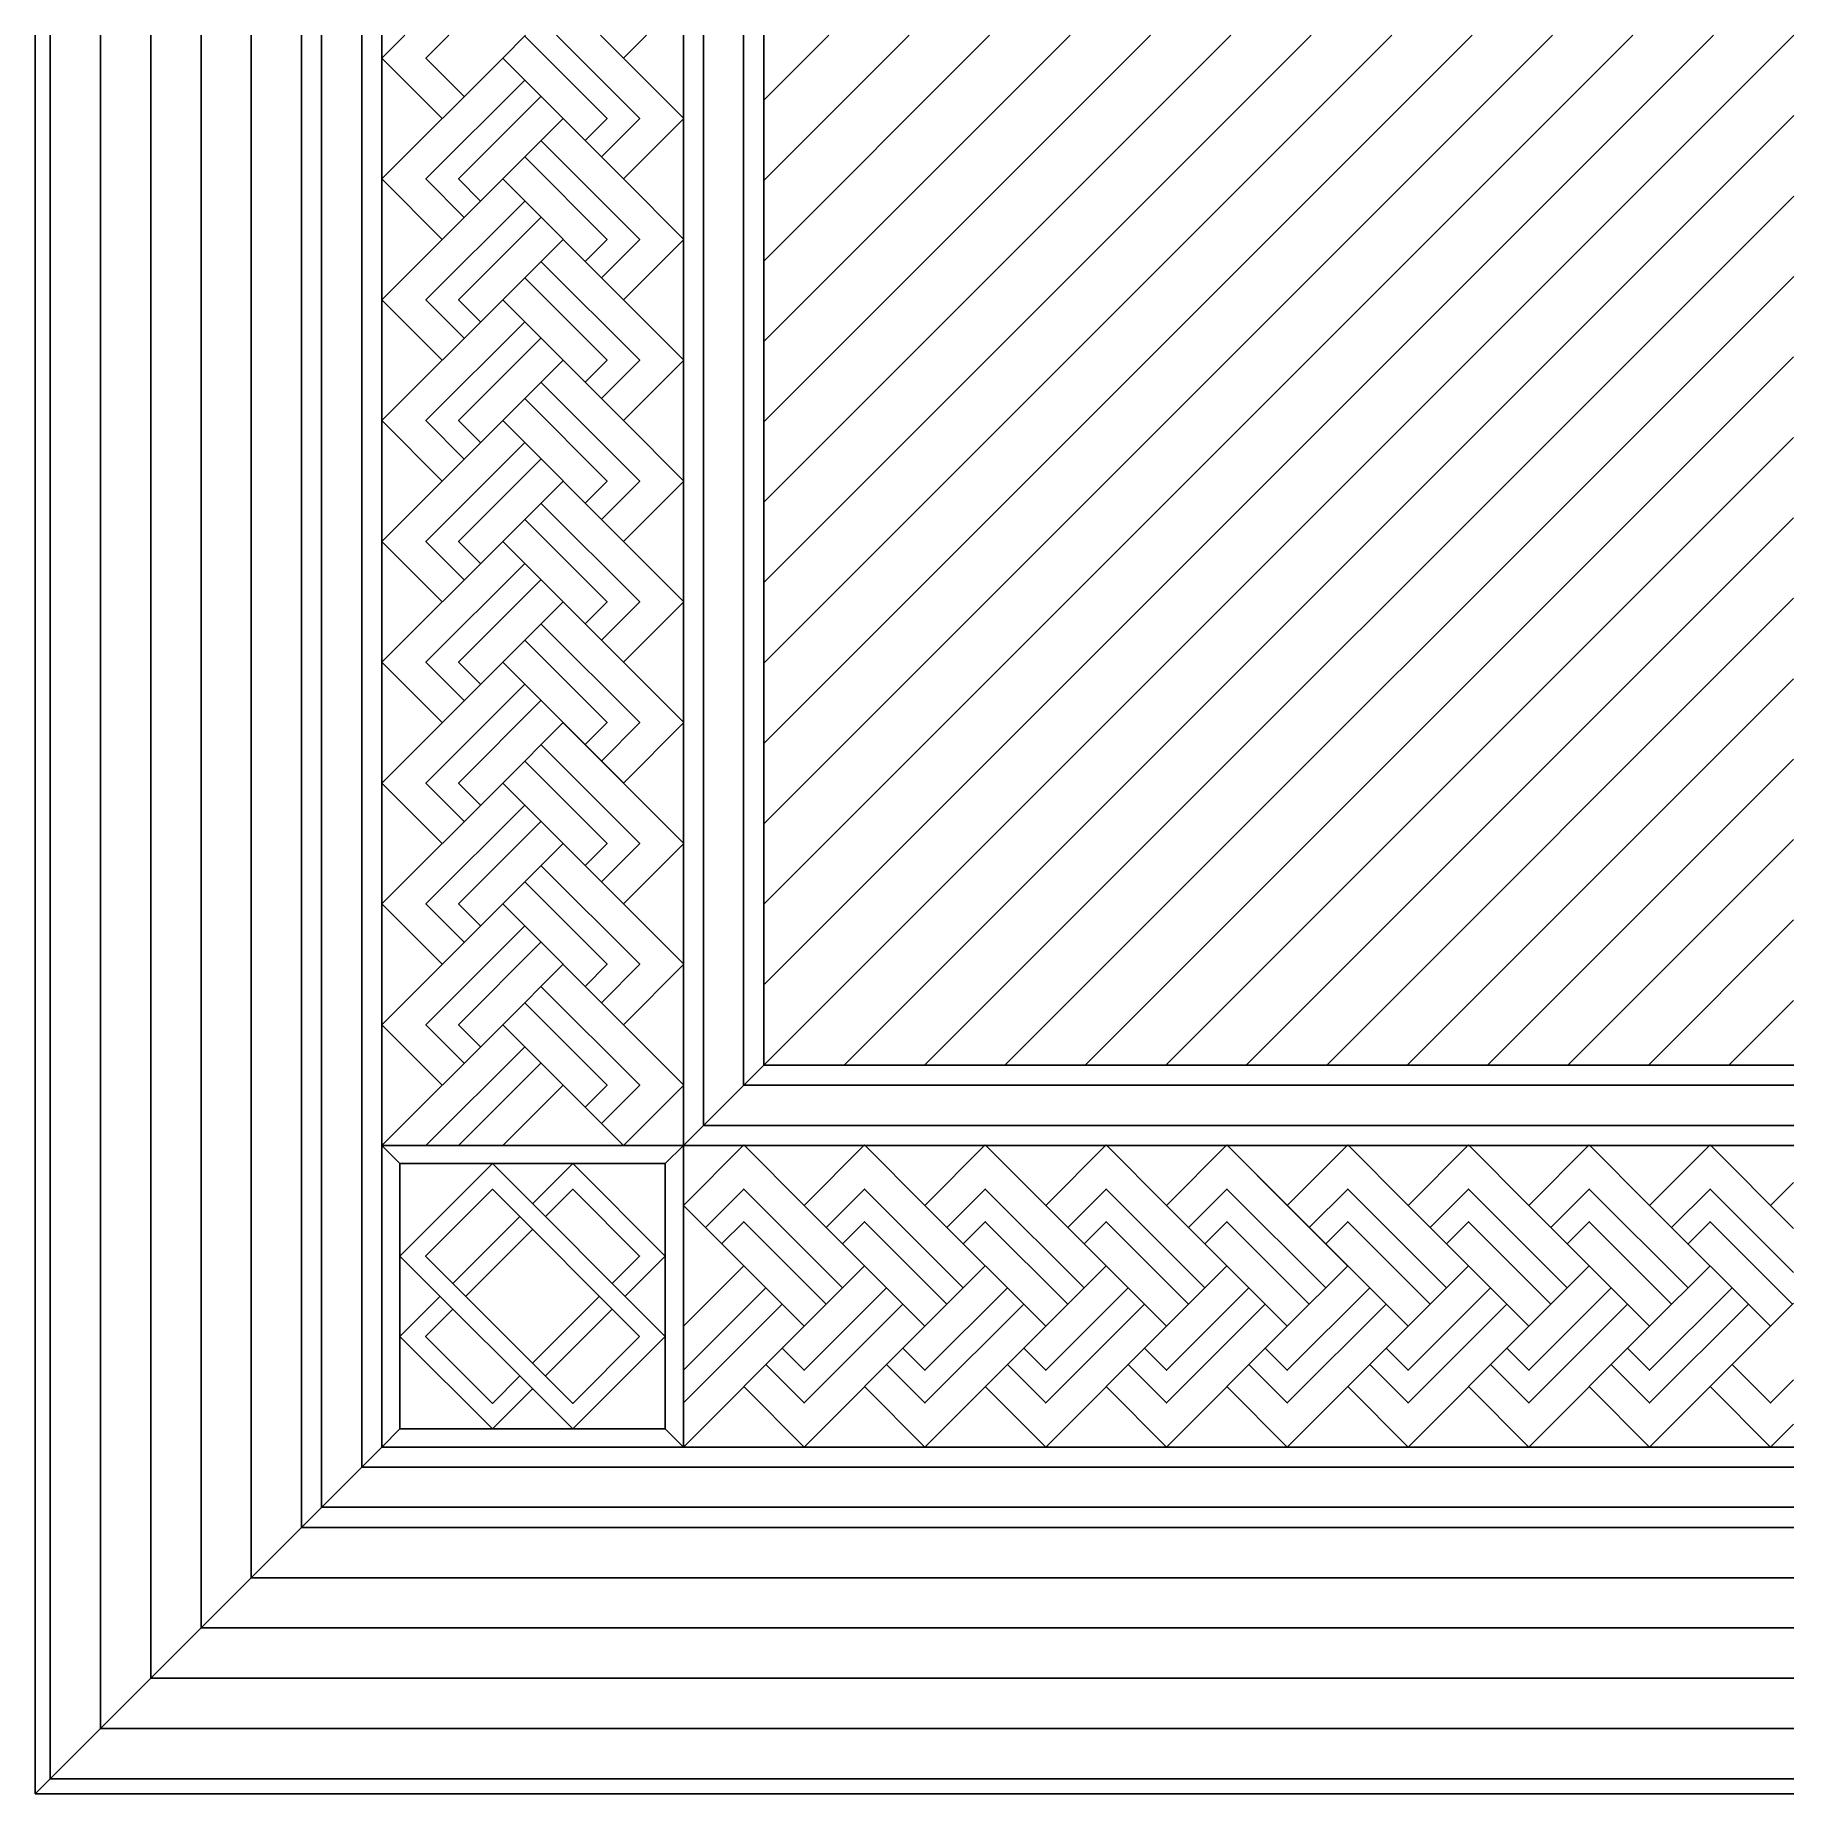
# Model space of a CAD drawing. Extents: x 462 to 2212, y 2795 to 4545.
import ezdxf

# ---------------------------------------------------------------- set-up
doc = ezdxf.new("R2010")
doc.units = 0
doc.header["$LTSCALE"] = 10
doc.header["$MEASUREMENT"] = 0
for name, color, linetype in [('3', 3, 'CONTINUOUS'), ('4', 4, 'CONTINUOUS'), ('7', 7, 'CONTINUOUS')]:
    doc.layers.add(name, color=color, linetype=linetype)

msp = doc.modelspace()

# ---------------------------------------------------------------- linework, layer by layer
at = {"layer": '3'}
for p, q in [((830, 4545), (807.2, 4522.1)), ((927.4, 4522.1), (950.2, 4545)), ((1024.7, 4545), (1107.7, 4462)), ((1070.4, 4545), (1047.6, 4522.1)), ((1187.2, 3760.3), (1972.2, 4545)), ((1187.2, 3680.3), (2052.2, 4545)), ((1187.2, 3520.3), (2212.3, 4545)), ((1187.2, 3600.3), (2132.2, 4545)), ((1187.2, 4240.3), (1492, 4545)), ((1187.2, 4400.3), (1331.9, 4545)), ((1187.2, 4320.3), (1412, 4545)), ((1187.2, 4160.3), (1572, 4545)), ((1187.2, 4000.3), (1732.1, 4545)), ((1187.2, 4080.3), (1652.1, 4545)), ((1187.2, 3920.3), (1812.1, 4545)), ((1187.2, 3840.3), (1892.1, 4545)), ((1187.2, 4480.3), (1251.9, 4545)), ((927.4, 4522.1), (807.2, 4401.9)), ((807.2, 4522.1), (867.3, 4462)), ((1047.6, 4401.9), (927.4, 4522.1)), ((1267.2, 3520.2), (2212.2, 4465)), ((927.4, 4401.9), (987.5, 4462)), ((1107.7, 4462), (1047.6, 4401.9)), ((807.2, 4401.9), (867.3, 4341.8)), ((927.4, 4401.9), (807.2, 4281.7)), ((1047.6, 4281.7), (927.4, 4401.9)), ((1047.6, 4401.9), (1107.7, 4341.8)), ((1347.2, 3520.2), (2212.2, 4384.9)), ((927.4, 4281.7), (987.5, 4341.8)), ((1107.7, 4341.8), (1047.6, 4281.7)), ((1427.2, 3520.2), (2212.2, 4304.9)), ((807.2, 4281.7), (867.3, 4221.6)), ((927.4, 4281.7), (807.2, 4161.5)), ((1047.6, 4161.5), (927.4, 4281.7)), ((1047.6, 4281.7), (1107.7, 4221.6)), ((927.4, 4161.5), (987.5, 4221.6)), ((1107.7, 4221.6), (1047.6, 4161.5)), ((1507.2, 3520.1), (2212.1, 4224.9)), ((927.4, 4161.5), (807.2, 4041.3)), ((807.2, 4161.5), (867.3, 4101.4)), ((1047.6, 4041.3), (927.4, 4161.5)), ((1047.6, 4161.5), (1107.7, 4101.4)), ((1587.2, 3520.1), (2212.1, 4144.8)), ((927.4, 4041.3), (987.5, 4101.4)), ((987.5, 4101.4), (1107.7, 3981.2)), ((1107.7, 4101.4), (1047.6, 4041.3)), ((1667.2, 3520.1), (2212.1, 4064.8)), ((807.2, 4041.3), (867.3, 3981.2)), ((927.4, 4041.3), (807.2, 3921.1)), ((1047.6, 3921.1), (927.4, 4041.3)), ((1047.6, 4041.3), (1107.7, 3981.2)), ((927.4, 3921.1), (987.5, 3981.2)), ((1107.7, 3981.2), (1047.6, 3921.1)), ((1747.2, 3520), (2212.1, 3984.8)), ((927.4, 3921.1), (807.2, 3800.9)), ((807.2, 3921.1), (867.3, 3861)), ((1047.6, 3800.9), (927.4, 3921.1)), ((1047.6, 3921.1), (1107.7, 3861)), ((1827.2, 3520), (2212, 3904.7)), ((927.4, 3800.9), (987.5, 3861)), ((987.5, 3861), (1107.7, 3740.8)), ((1107.7, 3861), (1047.6, 3800.9)), ((1907.2, 3520), (2212, 3824.7)), ((927.4, 3800.9), (807.2, 3680.7)), ((807.2, 3800.9), (867.3, 3740.8)), ((1047.6, 3680.7), (927.4, 3800.9)), ((927.4, 3680.7), (987.5, 3740.8)), ((1107.7, 3740.8), (1047.6, 3680.7)), ((1987.2, 3520), (2212, 3744.7)), ((807.2, 3680.7), (867.3, 3620.6)), ((927.4, 3680.7), (807.2, 3560.5)), ((1047.6, 3560.5), (927.4, 3680.7)), ((1047.6, 3680.7), (1107.7, 3620.6)), ((2067.2, 3519.9), (2211.9, 3664.7)), ((927.4, 3560.5), (987.5, 3620.6)), ((1107.7, 3620.6), (1047.6, 3560.5)), ((2147.2, 3519.9), (2211.9, 3584.6)), ((927.4, 3560.5), (807.2, 3440.3)), ((807.2, 3560.5), (867.3, 3500.4)), ((1047.6, 3440.3), (927.4, 3560.5)), ((1047.6, 3560.5), (1107.7, 3500.4)), ((1187.2, 3520.3), (1107.2, 3440.3)), ((927.4, 3440.3), (987.5, 3500.4)), ((1107.7, 3500.4), (1047.6, 3440.3)), ((825.2, 3422.3), (807.2, 3440.3)), ((1107.2, 3440.3), (1089.2, 3422.3)), ((1167.3, 3440.8), (1107.2, 3380.7)), ((1227.4, 3380.7), (1167.3, 3440.8)), ((1287.5, 3440.8), (1227.4, 3380.7)), ((1347.6, 3380.7), (1287.5, 3440.8)), ((1407.7, 3440.8), (1347.6, 3380.7)), ((1527.9, 3320.6), (1407.7, 3440.8)), ((1527.9, 3440.8), (1467.8, 3380.7)), ((1588, 3380.7), (1527.9, 3440.8)), ((1648.1, 3440.8), (1588, 3380.7)), ((1708.2, 3380.7), (1648.1, 3440.8)), ((1768.3, 3320.6), (1648.1, 3440.8)), ((1768.3, 3440.8), (1708.2, 3380.7)), ((1828.4, 3380.7), (1768.3, 3440.8)), ((1888.5, 3440.8), (1828.4, 3380.7)), ((1948.6, 3380.7), (1888.5, 3440.8)), ((2008.7, 3440.8), (1948.6, 3380.7)), ((2068.8, 3380.7), (2008.7, 3440.8)), ((2128.9, 3440.8), (2068.8, 3380.7)), ((2211.9, 3357.8), (2128.9, 3440.8)), ((2211.9, 3403.5), (2189, 3380.7)), ((1107.2, 3380.7), (1227.4, 3260.5)), ((1227.4, 3380.7), (1347.6, 3260.5)), ((1347.6, 3380.7), (1467.8, 3260.5)), ((1467.8, 3380.7), (1588, 3260.5)), ((1588, 3380.7), (1708.2, 3260.5)), ((1708.2, 3380.7), (1828.4, 3260.5)), ((1828.4, 3380.7), (1948.6, 3260.5)), ((1948.6, 3380.7), (2068.8, 3260.5)), ((2068.8, 3380.7), (2189, 3260.5)), ((1107.2, 3260.5), (1167.3, 3320.6)), ((1227.4, 3260.5), (1287.5, 3320.6)), ((1347.6, 3260.5), (1407.7, 3320.6)), ((1467.8, 3260.5), (1527.9, 3320.6)), ((1588, 3260.5), (1648.1, 3320.6)), ((1708.2, 3260.5), (1768.3, 3320.6)), ((1828.4, 3260.5), (1888.5, 3320.6)), ((1948.6, 3260.5), (2008.7, 3320.6)), ((2068.8, 3260.5), (2128.9, 3320.6)), ((2189, 3260.5), (2211.9, 3283.3)), ((1227.4, 3260.5), (1107.2, 3140.3)), ((1347.6, 3260.5), (1227.4, 3140.3)), ((1467.8, 3260.5), (1347.6, 3140.3)), ((1588, 3260.5), (1467.8, 3140.3)), ((1708.2, 3260.5), (1588, 3140.3)), ((1828.4, 3260.5), (1708.2, 3140.3)), ((1948.6, 3260.5), (1828.4, 3140.3)), ((2068.8, 3260.5), (1948.6, 3140.3)), ((2189, 3260.5), (2068.8, 3140.3)), ((1227.4, 3140.3), (1167.3, 3200.4)), ((1347.6, 3140.3), (1287.5, 3200.4)), ((1467.8, 3140.3), (1407.7, 3200.4)), ((1588, 3140.3), (1527.9, 3200.4)), ((1708.2, 3140.3), (1648.1, 3200.4)), ((1828.4, 3140.3), (1768.3, 3200.4)), ((1948.6, 3140.3), (1888.5, 3200.4)), ((2068.8, 3140.3), (2008.7, 3200.4)), ((2189, 3140.3), (2128.9, 3200.4)), ((825.2, 3158.3), (807.2, 3140.3)), ((1089.2, 3158.3), (1107.2, 3140.3)), ((2211.9, 3163.1), (2189, 3140.3)), ((807.2, 3140.3), (462.2, 2795.3))]:
    msp.add_line(p, q, dxfattribs=at)
for points in [[(477.2, 4545), (477.2, 2810.3), (2212.3, 2810.3)], [(787.2, 4545), (787.2, 3120.3), (2212.3, 3120.3)], [(873.8, 4545), (851, 4522.1), (889.2, 4483.9)], [(949.3, 4544.1), (1031.3, 4462), (1009.4, 4440.1)], [(980.9, 4545), (1063.8, 4462), (1025.6, 4423.8)], [(1127.2, 4545), (1127.2, 3460.3), (2212.3, 3460.3)], [(1167.2, 4545), (1167.2, 3500.3), (2212.3, 3500.3)], [(949.3, 4500.2), (851, 4401.9), (889.2, 4363.7)], [(965.5, 4483.9), (883.5, 4401.9), (905.4, 4380)], [(965.5, 4440.1), (1063.8, 4341.8), (1025.6, 4303.6)], [(949.3, 4423.8), (1031.3, 4341.8), (1009.4, 4319.9)], [(949.3, 4380), (851, 4281.7), (889.2, 4243.5)], [(965.5, 4363.7), (883.5, 4281.7), (905.4, 4259.8)], [(965.5, 4319.9), (1063.8, 4221.6), (1025.6, 4183.4)], [(949.3, 4303.6), (1031.3, 4221.6), (1009.4, 4199.7)], [(949.3, 4259.8), (851, 4161.5), (889.2, 4123.3)], [(965.5, 4243.5), (883.5, 4161.5), (905.4, 4139.6)], [(949.3, 4183.4), (1031.3, 4101.4), (1009.4, 4079.5)], [(965.5, 4199.7), (1063.8, 4101.4), (1025.6, 4063.2)], [(949.3, 4139.6), (851, 4041.3), (889.2, 4003.1)], [(965.5, 4123.3), (883.5, 4041.3), (905.4, 4019.4)], [(965.5, 4079.5), (1063.8, 3981.2), (1025.6, 3943)], [(949.3, 4063.2), (1031.3, 3981.2), (1009.4, 3959.3)], [(949.3, 4019.4), (851, 3921.1), (889.2, 3882.9)], [(965.5, 4003.1), (883.5, 3921.1), (905.4, 3899.2)], [(965.5, 3959.3), (1063.8, 3861), (1025.6, 3822.8)], [(949.3, 3943), (1031.3, 3861), (1009.4, 3839.1)], [(949.3, 3899.2), (851, 3800.9), (889.2, 3762.7)], [(965.5, 3882.9), (883.5, 3800.9), (905.4, 3779)], [(965.5, 3839.1), (1063.8, 3740.8), (1025.6, 3702.6)], [(949.3, 3822.8), (1031.3, 3740.8), (1009.4, 3718.9)], [(949.3, 3779), (851, 3680.7), (889.2, 3642.5)], [(965.5, 3762.7), (883.5, 3680.7), (905.4, 3658.8)], [(965.5, 3718.9), (1063.8, 3620.6), (1025.6, 3582.4)], [(949.3, 3702.6), (1031.3, 3620.6), (1009.4, 3598.6)], [(949.3, 3658.8), (851, 3560.5), (889.2, 3522.3)], [(965.5, 3642.5), (883.5, 3560.5), (905.4, 3538.5)], [(965.5, 3598.6), (1063.8, 3500.4), (1025.6, 3462.2)], [(949.3, 3582.4), (1031.3, 3500.4), (1009.4, 3478.4)], [(949.3, 3538.5), (851, 3440.3)], [(965.5, 3522.3), (883.5, 3440.3)], [(957.2, 3382.3), (997.2, 3422.3), (1089.2, 3330.3), (1049.2, 3290.3)], [(969.9, 3369.5), (997.2, 3396.8), (1063.7, 3330.3), (1036.4, 3303)], [(1265.5, 3298.6), (1167.3, 3396.9), (1129.1, 3358.8)], [(1385.8, 3298.6), (1287.5, 3396.9), (1249.3, 3358.8)], [(1506, 3298.6), (1407.7, 3396.9), (1369.5, 3358.8)], [(1626.2, 3298.6), (1527.9, 3396.9), (1489.7, 3358.8)], [(1746.4, 3298.6), (1648.1, 3396.9), (1609.9, 3358.8)], [(1866.6, 3298.6), (1768.3, 3396.9), (1730.1, 3358.8)], [(1986.8, 3298.6), (1888.5, 3396.9), (1850.3, 3358.8)], [(2107, 3298.6), (2008.7, 3396.9), (1970.5, 3358.8)], [(2211.9, 3314), (2128.9, 3396.9), (2090.7, 3358.8)], [(877.9, 3303), (944.4, 3369.5)], [(1249.3, 3282.4), (1167.3, 3364.4), (1145.3, 3342.5)], [(1369.5, 3282.4), (1287.5, 3364.4), (1265.5, 3342.5)], [(1489.7, 3282.4), (1407.7, 3364.4), (1385.8, 3342.5)], [(1609.9, 3282.4), (1527.9, 3364.4), (1506, 3342.5)], [(1730.1, 3282.4), (1648.1, 3364.4), (1626.2, 3342.5)], [(1850.3, 3282.4), (1768.3, 3364.4), (1746.4, 3342.5)], [(1970.5, 3282.4), (1888.5, 3364.4), (1866.6, 3342.5)], [(2090.7, 3282.4), (2008.7, 3364.4), (1986.8, 3342.5)], [(2210.9, 3282.4), (2128.9, 3364.4), (2107, 3342.5)], [(890.6, 3290.3), (957.2, 3356.8)], [(957.2, 3198.3), (917.2, 3158.3), (825.2, 3250.3), (865.2, 3290.3)], [(1023.7, 3290.3), (957.2, 3223.7)], [(1189.2, 3298.6), (1107.2, 3216.6)], [(1309.4, 3298.6), (1227.4, 3216.6), (1205.4, 3238.5)], [(1429.6, 3298.6), (1347.6, 3216.6), (1325.6, 3238.5)], [(1549.8, 3298.6), (1467.8, 3216.6), (1445.9, 3238.5)], [(1670, 3298.6), (1588, 3216.6), (1566.1, 3238.5)], [(1790.2, 3298.6), (1708.2, 3216.6), (1686.3, 3238.5)], [(1910.4, 3298.6), (1828.4, 3216.6), (1806.5, 3238.5)], [(2030.6, 3298.6), (1948.6, 3216.6), (1926.7, 3238.5)], [(2150.8, 3298.6), (2068.8, 3216.6), (2046.9, 3238.5)], [(944.4, 3211), (917.2, 3183.7), (850.6, 3250.3), (877.9, 3277.5)], [(1036.4, 3277.5), (969.9, 3211)], [(1205.4, 3282.4), (1107.2, 3184.1)], [(1325.6, 3282.4), (1227.4, 3184.1), (1189.2, 3222.3)], [(1445.9, 3282.4), (1347.6, 3184.1), (1309.4, 3222.3)], [(1566.1, 3282.4), (1467.8, 3184.1), (1429.6, 3222.3)], [(1686.3, 3282.4), (1588, 3184.1), (1549.8, 3222.3)], [(1806.5, 3282.4), (1708.2, 3184.1), (1670, 3222.3)], [(1926.7, 3282.4), (1828.4, 3184.1), (1790.2, 3222.3)], [(2046.9, 3282.4), (1948.6, 3184.1), (1910.4, 3222.3)], [(2167.1, 3282.4), (2068.8, 3184.1), (2030.6, 3222.3)], [(2211.9, 3207), (2189, 3184.1), (2150.8, 3222.3)]]:
    msp.add_lwpolyline(points, dxfattribs=at)
for points in [[(807.2, 3140.3), (1107.2, 3140.3), (1107.2, 3440.3), (807.2, 3440.3)], [(825.2, 3158.3), (1089.2, 3158.3), (1089.2, 3422.3), (825.2, 3422.3)], [(1089.2, 3250.3), (917.2, 3422.3), (825.2, 3330.3), (997.2, 3158.3)], [(1063.7, 3250.3), (917.2, 3396.8), (850.6, 3330.3), (997.2, 3183.7)]]:
    msp.add_lwpolyline(points, close=True, dxfattribs=at)
at = {"layer": '4'}
for points in [[(462.2, 4545), (462.2, 2795.3), (2212.3, 2795.3)], [(807.2, 4545), (807.2, 3140.3), (2212.3, 3140.3)], [(1107.2, 4545), (1107.2, 3440.3), (2212.3, 3440.3)], [(1187.2, 4545), (1187.2, 3520.3), (2212.3, 3520.3)]]:
    msp.add_lwpolyline(points, dxfattribs=at)
at = {"layer": '7'}
for points in [[(527.2, 4545), (527.2, 2860.3), (2212.3, 2860.3)], [(577.2, 4545), (577.2, 2910.3), (2212.3, 2910.3)], [(627.2, 4545), (627.2, 2960.3), (2212.3, 2960.3)], [(677.2, 4545), (677.2, 3010.3), (2212.3, 3010.3)], [(727.2, 4545), (727.2, 3060.3), (2212.3, 3060.3)], [(747.2, 4545), (747.2, 3080.3), (2212.3, 3080.3)]]:
    msp.add_lwpolyline(points, dxfattribs=at)

doc.saveas('drawing.dxf')
